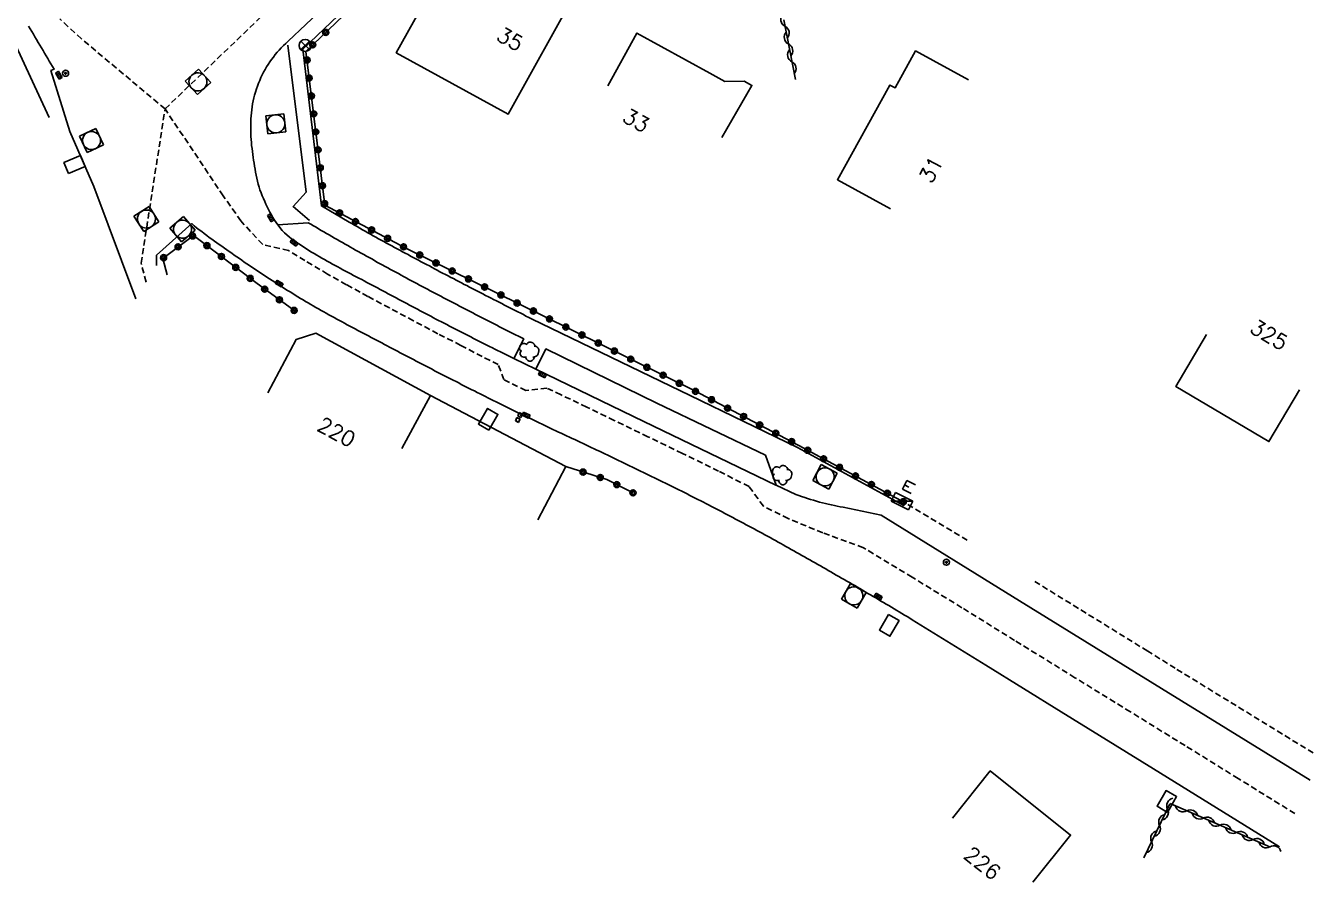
# Model space of a CAD drawing. Header units: millimetres. Extents: x 150015 to 151000, y 151000 to 152000.
# Drawn here: x 150779.8 to 150886.5, y 151305.6 to 151376.6 of the extents above; entities that cross this region are included whole.
import ezdxf
from ezdxf.enums import TextEntityAlignment as Align

# ---------------------------------------------------------------- set-up
doc = ezdxf.new("R2010")
doc.units = ezdxf.units.MM
doc.linetypes.add('DASHED', pattern=[0.75, 0.5, -0.25])
doc.layers.get('0').update_dxf_attribs({"linetype": 'CONTINUOUS'})
for name, color, linetype in [('W0001', 6, 'DASHED'), ('W0006', 2, 'CONTINUOUS'), ('W0008', 7, 'CONTINUOUS'), ('W0014', 7, 'CONTINUOUS'), ('W0100', 7, 'CONTINUOUS'), ('W0101', 7, 'CONTINUOUS'), ('W0103', 1, 'CONTINUOUS'), ('W0112', 1, 'DASHED'), ('W0300', 7, 'CONTINUOUS'), ('W0310', 3, 'CONTINUOUS'), ('W0312', 3, 'CONTINUOUS'), ('W0322', 7, 'CONTINUOUS'), ('W0400', 7, 'CONTINUOUS'), ('W0420', 7, 'CONTINUOUS'), ('W0425', 7, 'CONTINUOUS'), ('W0430', 7, 'CONTINUOUS'), ('W0469', 7, 'CONTINUOUS'), ('W0856', 7, 'CONTINUOUS'), ('W0991', 7, 'CONTINUOUS'), ('W1102', 7, 'CONTINUOUS'), ('W1336', 3, 'CONTINUOUS'), ('W1471', 7, 'CONTINUOUS')]:
    doc.layers.add(name, color=color, linetype=linetype)
doc.styles.get("Standard").update_dxf_attribs({"font": 'romans.shx', "width": 0.85})

# ---------------------------------------------------------------- blocks, each defined once
blk = doc.blocks.new('T856')
for p, q in [((-0.125, 0), (0.125, 0)), ((0, 0.125), (0, -0.125))]:
    blk.add_line(p, q)
blk.add_ellipse((0, 0), major_axis=(-0.177, 0.177), ratio=1, start_param=3.9269908, end_param=10.2101761)
blk = doc.blocks.new('T1471')
at = {"color": 0, "linetype": 'Continuous', "flags": 128}
blk.add_lwpolyline([(-0.75, -0.5), (-0.75, 0.5), (0.75, 0.5), (0.75, -0.5), (-0.75, -0.5)], dxfattribs=at)
blk = doc.blocks.new('T400')
for p, q in [((-0.15, 0.3), (0.15, 0.3)), ((-0.15, -0.25), (-0.15, 0.3)), ((-0.15, 0.15), (0.15, 0.15)), ((-0.15, 0), (0.15, 0)), ((0.15, 0.3), (0.15, -0.25)), ((-0.15, -0.15), (0.15, -0.15)), ((-0.15, -0.25), (-0.15, -0.3)), ((-0.15, -0.3), (0.15, -0.3)), ((0.15, -0.3), (0.15, -0.25))]:
    blk.add_line(p, q)
blk = doc.blocks.new('T420')
for p, q in [((0.75, 0.75), (-0.75, 0.75)), ((-0.75, 0.75), (-0.75, -0.75)), ((0.75, 0.75), (0.75, -0.75)), ((0.75, -0.75), (-0.75, -0.75))]:
    blk.add_line(p, q)
blk.add_ellipse((0, 0), major_axis=(-0.53, 0.53), ratio=1, start_param=3.926991, end_param=10.210176)
blk = doc.blocks.new('T425')
for p, q in [((-0.15, 0.6), (0.15, 0.6)), ((-0.15, 0.6), (-0.15, 0.3)), ((-0.15, 0.3), (0.15, 0.3)), ((-0.15, 0.15), (0.15, 0.15)), ((-0.15, -0.15), (-0.15, 0.15)), ((0, 0.45), (0.15, 0.45)), ((0.15, 0.45), (0.15, 0.3)), ((0.15, 0.15), (0.15, -0.15)), ((0.15, -0.15), (-0.15, -0.15))]:
    blk.add_line(p, q)
blk.add_ellipse((0, 0), major_axis=(-0.106, 0.106), ratio=1, start_param=3.926991, end_param=10.210176)
blk = doc.blocks.new('T469')
at = {"color": 0, "linetype": 'Continuous', "flags": 128}
for points in [[(-0.35, 0.35), (0.35, -0.35)], [(-0.35, -0.35), (0.35, 0.35)]]:
    blk.add_lwpolyline(points, dxfattribs=at)
at = {"color": 0, "linetype": 'Continuous'}
blk.add_circle((0, 0), 0.5, dxfattribs=at)
blk = doc.blocks.new('T430')
at = {"flags": 128}
for points in [[(-0.4, 2.1), (0.4, 2.1)], [(-0.4, 2.1), (-0.4, 1.3)], [(-0.4, 1.7), (0, 1.7)], [(-0.4, 1.3), (0.4, 1.3)], [(0.8, 0.8), (-0.8, 0.8)], [(-0.8, 0.8), (-0.8, 0)], [(0.8, 0.8), (-0.8, 0)], [(-0.8, 0), (0.8, 0)], [(0.8, 0), (0.8, 0.8)]]:
    blk.add_lwpolyline(points, dxfattribs=at)
blk = doc.blocks.new('T300')
for p, q in [((-0.8, 0.51), (-0.86, 0.34)), ((-0.86, 0.34), (-0.86, 0.17)), ((-0.86, 0.17), (-0.74, 0.06)), ((-0.69, 0.63), (-0.8, 0.51)), ((-0.8, -0.06), (-0.74, 0.06)), ((-0.74, 0.06), (-0.69, 0.11)), ((-0.57, 0.69), (-0.69, 0.63)), ((-0.46, 0.69), (-0.57, 0.69)), ((-0.29, 0.63), (-0.46, 0.69)), ((-0.29, 0.63), (-0.17, 0.74)), ((-0.23, 0.57), (-0.29, 0.63)), ((-0.17, 0.74), (-0.06, 0.8)), ((-0.06, 0.8), (0.06, 0.8)), ((0.06, 0.8), (0.23, 0.74)), ((0.23, 0.74), (0.34, 0.63)), ((0.34, 0.63), (0.4, 0.51)), ((0.46, 0.46), (0.34, 0.46)), ((0.4, 0.51), (0.4, 0.46)), ((0.57, 0.4), (0.46, 0.46)), ((0.57, 0.4), (0.69, 0.29)), ((0.69, 0.29), (0.74, 0.17)), ((0.74, 0.06), (0.69, -0.17)), ((0.74, 0.17), (0.74, 0.06)), ((-0.8, -0.17), (-0.8, -0.06)), ((-0.8, -0.23), (-0.8, -0.17)), ((-0.74, -0.34), (-0.8, -0.23)), ((-0.69, -0.4), (-0.74, -0.34)), ((-0.51, -0.46), (-0.69, -0.4)), ((-0.4, -0.46), (-0.51, -0.46)), ((-0.4, -0.46), (-0.34, -0.46)), ((-0.34, -0.46), (-0.34, -0.4)), ((-0.34, -0.51), (-0.34, -0.46)), ((-0.29, -0.63), (-0.34, -0.51)), ((-0.17, -0.74), (-0.29, -0.63)), ((-0.06, -0.8), (-0.17, -0.74)), ((0.06, -0.8), (-0.06, -0.8)), ((0.17, -0.74), (0.06, -0.8)), ((0.23, -0.69), (0.17, -0.74)), ((0.29, -0.46), (0.23, -0.46)), ((0.29, -0.63), (0.23, -0.69)), ((0.46, -0.4), (0.29, -0.46)), ((0.34, -0.51), (0.29, -0.63)), ((0.34, -0.51), (0.34, -0.46)), ((0.57, -0.34), (0.46, -0.4)), ((0.63, -0.29), (0.57, -0.34)), ((0.69, -0.17), (0.63, -0.29))]:
    blk.add_line(p, q)
blk = doc.blocks.new('t310o')
at = {"color": 0, "linetype": 'Continuous'}
for centre, start, end in [((-0.5, 0.38), 216.8699, 323.1304), ((0.5, -0.37), 36.8699, 143.1303)]:
    blk.add_arc(centre, 0.625, start, end, dxfattribs=at)
blk = doc.blocks.new('t322o')
at = {"color": 0, "linetype": 'Continuous'}
for radius in [0.25, 0.15]:
    blk.add_circle((0, 0), radius, dxfattribs=at)

msp = doc.modelspace()

# ---------------------------------------------------------------- linework, layer by layer
at = {"layer": 'W0001'}
for points in [[(150884.97, 151311.29), (150880.28, 151314.19), (150875.87, 151316.92), (150871.34, 151319.72), (150866.74, 151322.55), (150861.74, 151325.64), (150857.37, 151328.35), (150853.25, 151330.88), (150849.21, 151333.32), (150845.85, 151334.56), (150842.97, 151335.73), (150840.93, 151336.76), (150839.73, 151338.4), (150837.21, 151339.66), (150834.2, 151341.14), (150831.34, 151342.52), (150828.55, 151343.87), (150826.27, 151344.97), (150824.15, 151345.99), (150822.98, 151346.55), (150821.22, 151346.36), (150819.41, 151347.25), (150818.93, 151348.51), (150817.62, 151349.17), (150815.83, 151350.09), (150813.94, 151351.06), (150811.91, 151352.13), (150809.92, 151353.19), (150808.14, 151354.14), (150806.35, 151355.12), (150804.8, 151356), (150802.92, 151357.12), (150801.56, 151357.95), (150799.42, 151358.44), (150797.61, 151360.4), (150796.15, 151362.48), (150791.32, 151369.69), (150784.4, 151375.49), (150782.59, 151377.15)], [(150791.32, 151369.69), (150799.19, 151377.23)], [(150789.75, 151355.34), (150789.34, 151356.9), (150791.32, 151369.69)]]:
    msp.add_lwpolyline(points, dxfattribs=at)
at = {"layer": 'W0006'}
for points in [[(150800.68, 151360.07), (150801.04, 151359.62)], [(150801.04, 151359.62), (150801.23, 151359.43), (150801.44, 151359.23), (150801.61, 151359.08), (150801.79, 151358.93), (150802, 151358.78), (150802.2, 151358.64), (150802.41, 151358.5), (150802.62, 151358.36), (150802.83, 151358.23), (150803.04, 151358.09), (150803.25, 151357.96), (150803.46, 151357.83), (150803.68, 151357.7), (150803.89, 151357.57), (150804.11, 151357.45), (150804.32, 151357.32), (150804.54, 151357.2), (150804.76, 151357.08), (150804.97, 151356.96), (150805.19, 151356.83), (150805.41, 151356.72), (150805.63, 151356.6), (150805.85, 151356.48), (150806.07, 151356.36), (150806.29, 151356.24), (150806.51, 151356.13), (150806.73, 151356.01), (150806.95, 151355.89), (150807.17, 151355.78), (150807.39, 151355.66), (150807.62, 151355.55), (150807.84, 151355.43), (150808.06, 151355.31), (150808.28, 151355.2), (150808.5, 151355.08), (150808.72, 151354.97), (150808.94, 151354.85), (150809.16, 151354.73), (150809.38, 151354.61), (150809.6, 151354.49), (150809.82, 151354.37), (150810.04, 151354.26), (150810.26, 151354.14), (150810.48, 151354.02), (150810.7, 151353.9), (150810.92, 151353.78), (150811.14, 151353.67), (150811.36, 151353.55), (150811.58, 151353.43), (150811.8, 151353.31), (150812.02, 151353.2), (150812.24, 151353.08), (150812.46, 151352.96), (150812.68, 151352.85), (150812.9, 151352.73), (150813.12, 151352.62), (150813.34, 151352.5), (150813.56, 151352.38), (150813.78, 151352.27), (150814, 151352.15), (150814.23, 151352.04), (150814.45, 151351.92), (150814.67, 151351.81), (150814.89, 151351.69), (150815.11, 151351.58), (150815.33, 151351.47), (150815.55, 151351.35), (150815.78, 151351.24), (150816, 151351.12), (150816.22, 151351.01), (150816.44, 151350.9), (150816.67, 151350.79), (150816.89, 151350.67), (150817.11, 151350.56), (150817.33, 151350.45), (150817.56, 151350.33), (150817.78, 151350.22), (150818, 151350.11), (150818.22, 151350), (150818.45, 151349.89), (150818.67, 151349.78), (150818.89, 151349.66), (150819.12, 151349.55), (150819.34, 151349.44), (150819.56, 151349.33), (150819.79, 151349.22), (150820.01, 151349.11), (150820.23, 151349)], [(150841.96, 151338.51), (150831, 151343.79), (150822.06, 151348.11)]]:
    msp.add_lwpolyline(points, dxfattribs=at)
at = {"layer": 'W0008'}
for points in [[(150886.23, 151314.06), (150873.93, 151321.66), (150862.15, 151328.92), (150850.69, 151336.03), (150847.54, 151336.67), (150847.29, 151336.72), (150847.04, 151336.77), (150846.8, 151336.82), (150846.55, 151336.87), (150846.3, 151336.93), (150846.06, 151336.99), (150845.81, 151337.05), (150845.57, 151337.11), (150845.32, 151337.18), (150845.08, 151337.25), (150844.83, 151337.32), (150844.58, 151337.4), (150844.34, 151337.48), (150844.09, 151337.56), (150843.85, 151337.64), (150843.61, 151337.73), (150841.97, 151338.51), (150841.08, 151340.98), (150832.09, 151345.29), (150822.89, 151349.8), (150822.05, 151348.12), (150820.23, 151349), (150821.05, 151350.63), (150820.83, 151350.75), (150820.61, 151350.86), (150820.38, 151350.97), (150820.16, 151351.08), (150819.94, 151351.19), (150819.71, 151351.3), (150819.49, 151351.42), (150819.27, 151351.53), (150819.05, 151351.64), (150818.83, 151351.76), (150818.6, 151351.87), (150818.38, 151351.98), (150818.16, 151352.09), (150817.94, 151352.21), (150817.71, 151352.32), (150817.49, 151352.43), (150817.27, 151352.55), (150817.05, 151352.66), (150816.83, 151352.78), (150816.61, 151352.89), (150816.39, 151353.01), (150816.16, 151353.12), (150815.94, 151353.24), (150815.72, 151353.35), (150815.5, 151353.47), (150815.28, 151353.58), (150815.06, 151353.7), (150814.84, 151353.81), (150814.62, 151353.93), (150814.4, 151354.04), (150814.18, 151354.16), (150813.96, 151354.28), (150813.73, 151354.39), (150813.51, 151354.51), (150813.29, 151354.62), (150813.07, 151354.74), (150812.85, 151354.86), (150812.63, 151354.98), (150812.41, 151355.09), (150812.19, 151355.21), (150811.97, 151355.33), (150811.75, 151355.45), (150811.54, 151355.56), (150811.32, 151355.68), (150811.1, 151355.8), (150810.88, 151355.92), (150810.66, 151356.04), (150810.44, 151356.16), (150810.22, 151356.27), (150810, 151356.39), (150809.78, 151356.51), (150809.56, 151356.64), (150809.33, 151356.76), (150809.11, 151356.88), (150808.89, 151357), (150808.67, 151357.12), (150808.45, 151357.25), (150808.23, 151357.37), (150808.01, 151357.49), (150807.79, 151357.62), (150807.57, 151357.74), (150807.34, 151357.86), (150807.12, 151357.99), (150806.9, 151358.11), (150806.68, 151358.23), (150806.46, 151358.36), (150806.24, 151358.48), (150806.02, 151358.61), (150805.81, 151358.74), (150805.59, 151358.86), (150805.37, 151358.99), (150805.15, 151359.11), (150804.93, 151359.24), (150804.71, 151359.37), (150804.49, 151359.49), (150804.27, 151359.62), (150804.05, 151359.75), (150803.84, 151359.88), (150803.62, 151360), (150803.4, 151360.13), (150803.18, 151360.26), (150800.67, 151360.07), (150800.53, 151360.27), (150800.39, 151360.48), (150800.26, 151360.69), (150800.14, 151360.9), (150800.02, 151361.12), (150799.9, 151361.34), (150799.79, 151361.56), (150799.68, 151361.79), (150799.58, 151362.02), (150799.47, 151362.26), (150799.38, 151362.49), (150799.28, 151362.73), (150799.19, 151362.97), (150799.11, 151363.21), (150799.04, 151363.45), (150798.98, 151363.7), (150798.92, 151363.95), (150798.88, 151364.2), (150798.83, 151364.44), (150798.79, 151364.69), (150798.74, 151364.93), (150798.7, 151365.18), (150798.66, 151365.43), (150798.62, 151365.67), (150798.59, 151365.92), (150798.56, 151366.16), (150798.53, 151366.41), (150798.5, 151366.65), (150798.48, 151366.9), (150798.46, 151367.14), (150798.44, 151367.39), (150798.43, 151367.64), (150798.42, 151367.88), (150798.42, 151368.13), (150798.42, 151368.37), (150798.42, 151368.62), (150798.44, 151368.87), (150798.45, 151369.11), (150798.48, 151369.36), (150798.51, 151369.61), (150798.54, 151369.85), (150798.58, 151370.1), (150798.63, 151370.35), (150798.69, 151370.6), (150798.75, 151370.84), (150798.82, 151371.09), (150798.9, 151371.34), (150798.99, 151371.58), (150799.08, 151371.82), (150799.17, 151372.05), (150799.27, 151372.28), (150799.38, 151372.51), (150799.49, 151372.73), (150799.61, 151372.95), (150799.74, 151373.17), (150799.87, 151373.38), (150800.01, 151373.59), (150800.15, 151373.79), (150800.3, 151373.99), (150800.46, 151374.19), (150800.62, 151374.38), (150800.79, 151374.57), (150800.96, 151374.76), (150801.14, 151374.94), (150801.33, 151375.12), (150801.52, 151375.29), (150810.32, 151383.61)], [(150788.91, 151353.96), (150785.41, 151363.26), (150783.42, 151367.81), (150781.86, 151372.86), (150782.13, 151372.98), (150782, 151373.2), (150781.86, 151373.42), (150781.73, 151373.64), (150781.6, 151373.86), (150781.47, 151374.08), (150781.34, 151374.3), (150781.21, 151374.52), (150781.08, 151374.75), (150780.94, 151374.97), (150780.81, 151375.2), (150780.67, 151375.43), (150780.54, 151375.65), (150780.41, 151375.88), (150780.28, 151376.11), (150780.14, 151376.33), (150780.01, 151376.56)], [(150883.7, 151308.52), (150873.24, 151315), (150865.59, 151319.72), (150859.35, 151323.59), (150853.26, 151327.35), (150853.05, 151327.48), (150852.83, 151327.61), (150852.61, 151327.74), (150852.4, 151327.87), (150852.18, 151328), (150851.97, 151328.13), (150851.75, 151328.26), (150851.53, 151328.39), (150851.32, 151328.52), (150851.1, 151328.65), (150850.88, 151328.78), (150850.66, 151328.9), (150850.45, 151329.03), (150850.23, 151329.16), (150850.01, 151329.29), (150849.8, 151329.42), (150849.58, 151329.54), (150849.36, 151329.67), (150849.14, 151329.8), (150848.92, 151329.93), (150848.71, 151330.05), (150848.49, 151330.18), (150848.27, 151330.31), (150848.05, 151330.43), (150847.83, 151330.56), (150847.62, 151330.69), (150847.4, 151330.81), (150847.18, 151330.94), (150846.96, 151331.06), (150846.74, 151331.19), (150846.52, 151331.31), (150846.3, 151331.44), (150846.08, 151331.56), (150845.87, 151331.69), (150845.65, 151331.81), (150845.43, 151331.94), (150845.21, 151332.06), (150844.99, 151332.19), (150844.77, 151332.31), (150844.55, 151332.44), (150844.33, 151332.56), (150844.11, 151332.68), (150843.89, 151332.81), (150843.67, 151332.93), (150843.45, 151333.05), (150843.23, 151333.18), (150843.01, 151333.3), (150842.79, 151333.42), (150842.57, 151333.55), (150842.35, 151333.67), (150842.13, 151333.79), (150841.91, 151333.91), (150841.69, 151334.03), (150841.47, 151334.16), (150841.25, 151334.28), (150841.03, 151334.4), (150840.81, 151334.52), (150840.59, 151334.64), (150840.37, 151334.76), (150840.15, 151334.88), (150839.93, 151334.99), (150839.71, 151335.11), (150839.49, 151335.23), (150839.27, 151335.35), (150839.05, 151335.47), (150838.83, 151335.59), (150838.6, 151335.7), (150838.38, 151335.82), (150838.16, 151335.94), (150837.94, 151336.05), (150837.72, 151336.17), (150837.5, 151336.29), (150837.27, 151336.4), (150837.05, 151336.52), (150836.83, 151336.63), (150836.61, 151336.75), (150836.38, 151336.87), (150836.16, 151336.98), (150835.94, 151337.09), (150835.72, 151337.21), (150835.49, 151337.32), (150835.27, 151337.44), (150835.05, 151337.55), (150834.82, 151337.66), (150834.6, 151337.78), (150834.37, 151337.89), (150834.15, 151338.01), (150833.92, 151338.12), (150833.7, 151338.23), (150833.47, 151338.34), (150833.24, 151338.46), (150833.02, 151338.57), (150832.79, 151338.68), (150832.56, 151338.79), (150832.34, 151338.9), (150832.11, 151339.01), (150831.88, 151339.12), (150831.65, 151339.23), (150831.43, 151339.34), (150831.2, 151339.45), (150830.97, 151339.56), (150830.74, 151339.67), (150830.52, 151339.78), (150830.29, 151339.89), (150830.06, 151340), (150829.83, 151340.11), (150829.6, 151340.22), (150829.38, 151340.33), (150829.15, 151340.44), (150828.92, 151340.55), (150828.69, 151340.65), (150828.47, 151340.76), (150828.24, 151340.87), (150828.01, 151340.98), (150827.78, 151341.09), (150827.55, 151341.2), (150827.33, 151341.31), (150827.1, 151341.42), (150826.88, 151341.53), (150826.65, 151341.63), (150826.42, 151341.74), (150826.2, 151341.85), (150825.97, 151341.96), (150825.74, 151342.06), (150825.52, 151342.17), (150825.29, 151342.28), (150825.06, 151342.38), (150824.84, 151342.49), (150824.61, 151342.59), (150824.38, 151342.7), (150824.15, 151342.81), (150823.93, 151342.91), (150823.7, 151343.02), (150823.47, 151343.13), (150823.25, 151343.23), (150823.02, 151343.34), (150822.79, 151343.45), (150822.57, 151343.56), (150822.34, 151343.66), (150822.11, 151343.77), (150821.89, 151343.88), (150821.66, 151343.99), (150821.44, 151344.1), (150821.21, 151344.21), (150820.99, 151344.32), (150820.76, 151344.43), (150820.53, 151344.54), (150820.31, 151344.65), (150820.09, 151344.76), (150819.87, 151344.87), (150819.64, 151344.98), (150819.42, 151345.09), (150819.2, 151345.2), (150818.98, 151345.31), (150818.76, 151345.42), (150818.53, 151345.53), (150818.31, 151345.64), (150818.09, 151345.75), (150817.87, 151345.86), (150817.65, 151345.97), (150817.43, 151346.08), (150817.2, 151346.19), (150816.98, 151346.31), (150816.76, 151346.42), (150816.54, 151346.53), (150816.32, 151346.64), (150816.1, 151346.75), (150815.88, 151346.86), (150815.66, 151346.98), (150815.44, 151347.09), (150815.21, 151347.2), (150814.99, 151347.31), (150814.77, 151347.43), (150814.55, 151347.54), (150814.33, 151347.65), (150814.11, 151347.77), (150813.89, 151347.88), (150813.67, 151347.99), (150813.45, 151348.11), (150813.23, 151348.22), (150813.01, 151348.33), (150812.79, 151348.45), (150812.57, 151348.56), (150812.35, 151348.68), (150812.13, 151348.79), (150811.91, 151348.91), (150811.69, 151349.02), (150811.47, 151349.13), (150811.25, 151349.25), (150811.03, 151349.36), (150810.81, 151349.48), (150810.59, 151349.6), (150810.37, 151349.71), (150810.15, 151349.83), (150809.94, 151349.94), (150809.72, 151350.06), (150809.5, 151350.17), (150809.28, 151350.29), (150809.06, 151350.41), (150808.84, 151350.52), (150808.62, 151350.64), (150808.4, 151350.75), (150808.18, 151350.87), (150807.96, 151350.98), (150807.74, 151351.1), (150807.53, 151351.22), (150807.31, 151351.33), (150807.09, 151351.45), (150806.87, 151351.56), (150806.65, 151351.68), (150806.43, 151351.8), (150806.21, 151351.92), (150805.99, 151352.03), (150805.78, 151352.15), (150805.56, 151352.27), (150805.34, 151352.39), (150805.12, 151352.51), (150804.91, 151352.63), (150804.69, 151352.75), (150804.47, 151352.87), (150804.26, 151352.99), (150804.04, 151353.11), (150803.83, 151353.24), (150803.61, 151353.36), (150803.4, 151353.48), (150803.18, 151353.61), (150802.97, 151353.74), (150802.76, 151353.86), (150802.54, 151353.99), (150802.33, 151354.12), (150802.11, 151354.25), (150801.9, 151354.39), (150801.69, 151354.52), (150801.47, 151354.65), (150801.26, 151354.79), (150801.05, 151354.92), (150800.83, 151355.06), (150800.62, 151355.19), (150800.41, 151355.33), (150800.2, 151355.47), (150799.99, 151355.6), (150799.77, 151355.74), (150799.56, 151355.88), (150799.35, 151356.02), (150799.14, 151356.16), (150798.93, 151356.3), (150798.73, 151356.44), (150798.52, 151356.58), (150798.31, 151356.72), (150798.1, 151356.86), (150797.89, 151357), (150797.68, 151357.14), (150797.48, 151357.29), (150797.27, 151357.43), (150797.06, 151357.57), (150796.85, 151357.72), (150796.65, 151357.86), (150796.44, 151358.01), (150796.24, 151358.15), (150796.03, 151358.3), (150795.82, 151358.44), (150795.62, 151358.59), (150795.41, 151358.74), (150795.21, 151358.88), (150794.99, 151359.04), (150794.78, 151359.2), (150794.57, 151359.35), (150794.36, 151359.52), (150794.15, 151359.68), (150793.94, 151359.84), (150793.73, 151360.01), (150793.53, 151360.18), (150790.62, 151357.56), (150790.6, 151356.71)]]:
    msp.add_lwpolyline(points, dxfattribs=at)
at = {"layer": 'W0014'}
for points in [[(150852.73, 151337), (150852.55, 151336.82), (150843.74, 151341.63), (150834.86, 151345.94), (150821.69, 151352.3), (150821.47, 151352.41), (150821.24, 151352.52), (150821.02, 151352.64), (150820.8, 151352.75), (150820.57, 151352.86), (150820.35, 151352.98), (150820.13, 151353.09), (150819.9, 151353.2), (150819.68, 151353.32), (150819.46, 151353.43), (150819.23, 151353.55), (150819.01, 151353.66), (150818.79, 151353.77), (150818.56, 151353.89), (150818.34, 151354), (150818.12, 151354.12), (150817.89, 151354.23), (150817.67, 151354.35), (150817.45, 151354.46), (150817.22, 151354.58), (150817, 151354.69), (150816.78, 151354.81), (150816.56, 151354.92), (150816.33, 151355.04), (150816.11, 151355.15), (150815.89, 151355.27), (150815.67, 151355.38), (150815.45, 151355.5), (150815.22, 151355.62), (150815, 151355.73), (150814.78, 151355.85), (150814.56, 151355.97), (150814.33, 151356.08), (150814.11, 151356.2), (150813.89, 151356.32), (150813.67, 151356.43), (150813.45, 151356.55), (150813.23, 151356.67), (150813, 151356.79), (150812.78, 151356.9), (150812.56, 151357.02), (150812.34, 151357.14), (150812.12, 151357.26), (150811.9, 151357.37), (150811.68, 151357.49), (150811.46, 151357.61), (150811.23, 151357.73), (150811.01, 151357.85), (150810.79, 151357.97), (150810.57, 151358.09), (150810.35, 151358.21), (150810.13, 151358.33), (150809.9, 151358.45), (150809.68, 151358.57), (150809.46, 151358.69), (150809.24, 151358.81), (150809.02, 151358.93), (150808.79, 151359.06), (150808.57, 151359.18), (150808.35, 151359.3), (150808.13, 151359.43), (150807.91, 151359.55), (150807.69, 151359.68), (150807.47, 151359.8), (150807.25, 151359.93), (150807.03, 151360.05), (150806.81, 151360.18), (150806.59, 151360.3), (150804.28, 151361.65), (150802.75, 151374.64), (150810.95, 151382.49)], [(150801.49, 151374.97), (150803.02, 151362.8), (150801.93, 151361.61), (150803.3, 151360.44)]]:
    msp.add_lwpolyline(points, dxfattribs=at)
at = {"layer": 'W0100'}
msp.add_lwpolyline([(150813.33, 151345.94), (150803.82, 151351.09), (150802.18, 151350.59), (150799.84, 151346.17)], dxfattribs=at)
at = {"layer": 'W0101'}
for points in [[(150820.46, 151382.47), (150825.55, 151379.67), (150819.75, 151369.24), (150810.48, 151374.34), (150814.02, 151380.69), (150818.22, 151378.38), (150820.46, 151382.47)], [(150828.02, 151371.59), (150830.43, 151375.98), (150836.48, 151372.65), (150837.73, 151371.96), (150839.33, 151372), (150839.96, 151371.64), (150837.46, 151367.31)], [(150857.91, 151372.09), (150853.53, 151374.5), (150851.84, 151371.43), (150851.4, 151371.67), (150847.06, 151363.82), (150851.44, 151361.4)], [(150885.36, 151346.42), (150882.82, 151342.12), (150875.1, 151346.69), (150877.64, 151350.99)], [(150863.26, 151305.6), (150866.38, 151309.51), (150859.72, 151314.82), (150856.6, 151310.91)]]:
    msp.add_lwpolyline(points, dxfattribs=at)
at = {"layer": 'W0103'}
msp.add_lwpolyline([(150813.33, 151345.94), (150824.54, 151340.04), (150822.21, 151335.62)], dxfattribs=at)
at = {"layer": 'W0112'}
for points in [[(150857.81, 151333.95), (150852.73, 151337)], [(150886.49, 151316.31), (150875.05, 151323.33), (150872.77, 151324.75), (150863.31, 151330.59)]]:
    msp.add_lwpolyline(points, dxfattribs=at)
at = {"layer": 'W0310'}
msp.add_lwpolyline([(150882.96, 151308.51), (150874.63, 151312.11)], dxfattribs=at)
at = {"layer": 'W0312'}
msp.add_lwpolyline([(150781.73, 151368.99), (150778.8, 151375.3)], dxfattribs=at)
at = {"layer": 'W0322'}
for points in [[(150811.15, 151382.26), (150803, 151374.46), (150804.57, 151361.71), (150811.29, 151358.15), (150822.6, 151352.57), (150835.13, 151346.37), (150843.86, 151341.8), (150852.67, 151337.05)], [(150802.19, 151352.87), (150798.95, 151355.21), (150793.67, 151359.21), (150791.13, 151357.3), (150791.5, 151355.94)], [(150830.11, 151337.87), (150827.94, 151338.97), (150824.54, 151340.04)]]:
    msp.add_lwpolyline(points, dxfattribs=at)
at = {"layer": 'W1102'}
msp.add_lwpolyline([(150813.33, 151345.94), (150810.95, 151341.54)], dxfattribs=at)
at = {"layer": 'W1336'}
for points in [[(150843.57, 151372.13), (150842.6, 151377.07)], [(150874.62, 151312.1), (150872.44, 151307.61)]]:
    msp.add_lwpolyline(points, dxfattribs=at)

# ---------------------------------------------------------------- block references
at = {"layer": 'W0300'}
for p in [(150821.57, 151349.57), (150842.53, 151339.34)]:
    msp.add_blockref('T300', p, dxfattribs=at)
at = {"layer": 'W0310', "rotation": 156.6716671388472}
for p in [(150876.01, 151311.51), (150877.39, 151310.92), (150878.77, 151310.32), (150880.14, 151309.73), (150881.52, 151309.14), (150882.9, 151308.54)]:
    msp.add_blockref('t310o', p, dxfattribs=at)
at = {"layer": 'W0322'}
for p, rotation in [((150804.64, 151376.03), 223.7368872620688), ((150803.56, 151375), 223.7368872620688), ((150803.09, 151373.74), 277.0277089430456), ((150803.27, 151372.25), 277.0277089430456), ((150803.45, 151370.76), 277.0277089430456), ((150803.64, 151369.28), 277.0277089430456), ((150803.82, 151367.79), 277.0277089430456), ((150804, 151366.3), 277.0277089430456), ((150804.19, 151364.81), 277.0277089430456), ((150804.37, 151363.32), 277.0277089430456), ((150804.55, 151361.83), 277.0277089430456), ((150805.79, 151361.07), 332.0614768969393), ((150807.11, 151360.36), 332.0614768969393), ((150793.6, 151359.16), 216.8820349815873), ((150808.44, 151359.66), 332.0614768969393), ((150809.77, 151358.96), 332.0614768969393), ((150792.4, 151358.26), 216.8820349815873), ((150794.79, 151358.36), 142.8164442894735), ((150811.09, 151358.26), 332.0614768969393), ((150791.2, 151357.36), 216.8820349815873), ((150795.99, 151357.46), 142.8164442894735), ((150812.43, 151357.59), 333.7444500334164), ((150813.78, 151356.92), 333.7444500334164), ((150797.18, 151356.55), 142.8164442894735), ((150798.38, 151355.64), 142.8164442894735), ((150815.12, 151356.26), 333.7444500334164), ((150799.58, 151354.75), 144.125521491117), ((150816.47, 151355.6), 333.7444500334164), ((150817.81, 151354.93), 333.7444500334164), ((150800.8, 151353.87), 144.125521491117), ((150819.16, 151354.27), 333.7444500334164), ((150820.5, 151353.6), 333.7444500334164), ((150802.02, 151352.99), 144.125521491117), ((150821.85, 151352.94), 333.7444500334164), ((150823.19, 151352.28), 333.6649648665964), ((150824.54, 151351.61), 333.6649648665964), ((150825.88, 151350.95), 333.6649648665964), ((150827.23, 151350.28), 333.6649648665964), ((150828.57, 151349.62), 333.6649648665964), ((150829.92, 151348.95), 333.6649648665964), ((150831.26, 151348.28), 333.6649648665964), ((150832.6, 151347.62), 333.6649648665964), ((150833.95, 151346.95), 333.6649648665964), ((150835.29, 151346.28), 332.3594708949151), ((150836.62, 151345.59), 332.3594708949151), ((150837.95, 151344.89), 332.3594708949151), ((150839.28, 151344.2), 332.3594708949151), ((150840.61, 151343.5), 332.3594708949151), ((150841.94, 151342.81), 332.3594708949151), ((150843.26, 151342.11), 332.3594708949151), ((150844.59, 151341.4), 331.6571246476457), ((150845.91, 151340.69), 331.6571246476457), ((150847.23, 151339.98), 331.6571246476457), ((150825.97, 151339.59), 162.4706318562156), ((150827.4, 151339.14), 162.4706318562156), ((150828.77, 151338.55), 153.2165301679327), ((150848.55, 151339.27), 331.6571246476457), ((150849.87, 151338.56), 331.6571246476457), ((150830.11, 151337.87), 153.2165301679327), ((150851.19, 151337.84), 331.6571246476457), ((150852.51, 151337.13), 331.6571246476457)]:
    msp.add_blockref('t322o', p, dxfattribs=dict(at, rotation=rotation))
at = {"layer": 'W0400'}
for p, rotation in [((150782.52, 151372.48), 211.6559045857212), ((150800.09, 151360.67), 210.0465538199056), ((150802.02, 151358.61), 232.4379114843215), ((150800.78, 151355.22), 237.4663257231173), ((150822.6, 151347.67), 243.9212646624966), ((150821.25, 151344.3), 64.29303218017495), ((150850.44, 151329.28), 58.15380161326374)]:
    msp.add_blockref('T400', p, dxfattribs=dict(at, rotation=rotation))
at = {"layer": 'W0420'}
for p, rotation in [((150794.05, 151371.93), 42.5490800665694), ((150800.5, 151368.45), 275.9626852442426), ((150785.23, 151367.07), 115.0399832162497), ((150789.78, 151360.56), 212.6454320644193), ((150792.77, 151359.72), 219.9254850382426), ((150846.03, 151339.2), 62.20955850562181), ((150848.41, 151329.33), 239.951347852345)]:
    msp.add_blockref('T420', p, dxfattribs=dict(at, rotation=rotation))
at = {"layer": 'W0425', "rotation": 334.848616565767}
msp.add_blockref('T425', (150820.56, 151343.91), dxfattribs=at)
at = {"layer": 'W0430', "rotation": 333.9476948782949}
msp.add_blockref('T430', (150852.24, 151336.82), dxfattribs=at)
at = {"layer": 'W0469'}
msp.add_blockref('T469', (150802.94, 151374.95), dxfattribs=at)
at = {"layer": 'W0856'}
for p in [(150783.08, 151372.64), (150856.09, 151332.12)]:
    msp.add_blockref('T856', p, dxfattribs=at)
at = {"layer": 'W1336'}
for p, rotation in [((150842.71, 151376.54), 101.0955136558237), ((150843, 151375.07), 101.0955136558237), ((150843.28, 151373.6), 101.0955136558237), ((150874.41, 151311.66), 244.0663129815782), ((150873.75, 151310.31), 244.0663129815782), ((150873.09, 151308.96), 244.0663129815782)]:
    msp.add_blockref('t310o', p, dxfattribs=dict(at, rotation=rotation))
at = {"layer": 'W1471'}
for p, rotation in [((150783.82, 151365.08), 23.26982169450736), ((150818.11, 151343.97), 60.13867917972508), ((150851.35, 151326.89), 239.4808883170104), ((150874.36, 151312.29), 60.16583714605826)]:
    msp.add_blockref('T1471', p, dxfattribs=dict(at, rotation=rotation))

# ---------------------------------------------------------------- texts
at = {"layer": 'W0991'}
for s, rotation, p in [('35', 331.1871, (150819.63, 151374.93)), ('33', 331.2148, (150830.07, 151368.19)), ('31', 61.1192, (150855.36, 151364.36)), ('325', 329.3886, (150882.52, 151350.43)), ('220', 331.5556, (150805.24, 151342.36)), ('226', 321.4426, (150858.69, 151306.69))]:
    msp.add_text(s, height=1.25, rotation=rotation, dxfattribs=at).set_placement(p, align=Align.CENTER)

doc.saveas('drawing.dxf')
